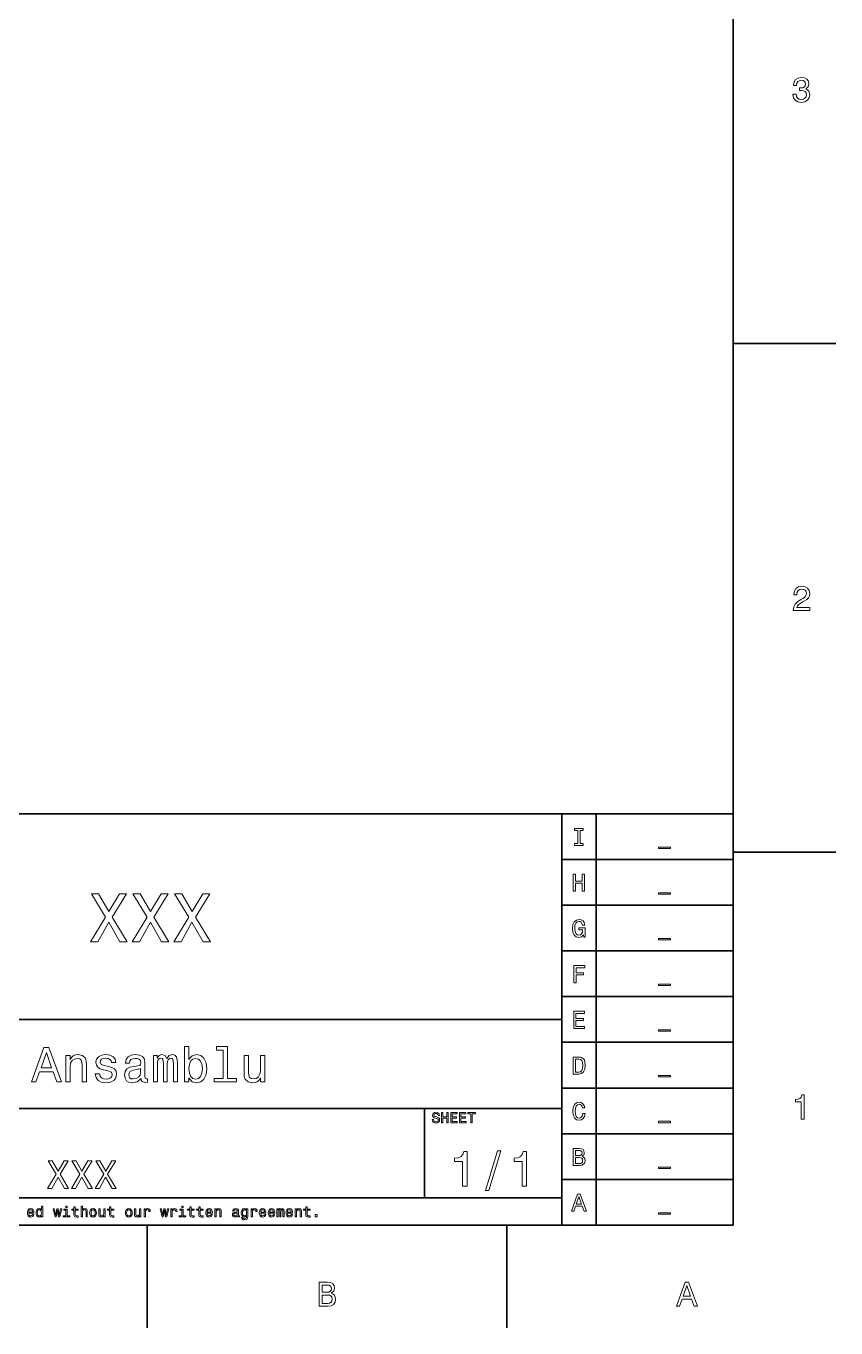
# Model space of a CAD drawing. Extents: x 0 to 841, y 0 to 594.
# Drawn here: x 717.9 to 836, y 5 to 194.9 of the extents above; entities that cross this region are included whole.
import ezdxf

# ---------------------------------------------------------------- set-up
doc = ezdxf.new("R2010")
doc.units = 0

msp = doc.modelspace()

# ---------------------------------------------------------------- linework, layer by layer
at = {"color": 7, "lineweight": 35}
for p, q in [((821, 20), (821, 574)), ((631, 80), (821, 80)), ((796, 20), (796, 80)), ((801, 20), (801, 80)), ((821, 80), (821, 20)), ((796, 73.33), (821, 73.33)), ((796, 66.67), (821, 66.67)), ((796, 60), (821, 60)), ((796, 53.33), (821, 53.33)), ((631, 50), (796, 50)), ((796, 46.67), (821, 46.67)), ((796, 40), (821, 40)), ((631, 37), (796, 37)), ((796, 33.33), (821, 33.33)), ((796, 26.67), (821, 26.67)), ((631, 24), (796, 24)), ((20, 20), (821, 20)), ((631, 20), (821, 20))]:
    msp.add_line(p, q, dxfattribs=at)
at = {"color": 7, "lineweight": 35, "ltscale": 0.375}
for p, q in [((821, 148.6), (836, 148.6)), ((821, 74.4), (836, 74.4)), ((735.5, 20), (735.5, 5)), ((788, 20), (788, 5))]:
    msp.add_line(p, q, dxfattribs=at)
at = {"color": 7, "lineweight": 35, "ltscale": 0.325}
msp.add_line((776, 24), (776, 37), dxfattribs=at)
at = {"color": 7, "lineweight": 13}
for points in [[(829.73, 184.97), (829.73, 184.93), (829.81, 184.45), (830.05, 184.08), (830.42, 183.85), (830.91, 183.77), (831.44, 183.85), (831.83, 184.07), (832.08, 184.43), (832.18, 184.88), (832.13, 185.18), (832.02, 185.42), (831.84, 185.61), (831.6, 185.74), (831.93, 186.02), (832.04, 186.45), (831.97, 186.84), (831.75, 187.14), (831.4, 187.33), (830.91, 187.39), (830.46, 187.31), (830.11, 187.09), (829.89, 186.74), (829.81, 186.27), (829.81, 186.23), (830.26, 186.23), (830.3, 186.55), (830.43, 186.79), (830.64, 186.93), (830.94, 186.98), (831.2, 186.94), (831.39, 186.83), (831.51, 186.66), (831.55, 186.43), (831.51, 186.18), (831.39, 186.02), (831.18, 185.91), (830.89, 185.88), (830.69, 185.89), (830.69, 185.49), (830.94, 185.5), (831.26, 185.46), (831.49, 185.33), (831.64, 185.14), (831.69, 184.88), (831.63, 184.59), (831.48, 184.37), (831.25, 184.23), (830.94, 184.19), (830.63, 184.24), (830.39, 184.39), (830.25, 184.63), (830.19, 184.97)], [(829.77, 109.67), (832.18, 109.67), (832.18, 110.1), (830.27, 110.1), (830.38, 110.34), (830.56, 110.53), (831.12, 110.89), (831.42, 111.04), (831.75, 111.26), (831.99, 111.51), (832.12, 111.81), (832.18, 112.15), (832.09, 112.57), (831.85, 112.9), (831.49, 113.12), (831.02, 113.19), (830.54, 113.11), (830.17, 112.87), (829.93, 112.49), (829.85, 111.99), (829.85, 111.92), (830.31, 111.92), (830.31, 111.96), (830.35, 112.3), (830.49, 112.56), (830.71, 112.72), (830.99, 112.77), (831.29, 112.72), (831.5, 112.6), (831.65, 112.4), (831.7, 112.15), (831.66, 111.92), (831.56, 111.72), (831.4, 111.55), (831.18, 111.4), (830.88, 111.24), (830.39, 110.93), (830.04, 110.59), (829.84, 110.19), (829.77, 109.68)], [(798.33, 75.66), (797.87, 75.66), (797.87, 75.36), (799.13, 75.36), (799.13, 75.66), (798.67, 75.66), (798.67, 77.55), (799.13, 77.55), (799.13, 77.86), (797.87, 77.86), (797.87, 77.55), (798.33, 77.55)], [(810.13, 75.14), (810.13, 74.94), (811.87, 74.94), (811.87, 75.14)], [(797.66, 68.69), (798, 68.69), (798, 69.86), (799, 69.86), (799, 68.69), (799.33, 68.69), (799.33, 71.19), (799, 71.19), (799, 70.17), (798, 70.17), (798, 71.19), (797.66, 71.19)], [(810.13, 68.47), (810.13, 68.27), (811.87, 68.27), (811.87, 68.47)], [(727.26, 61.33), (728.31, 61.33), (729.92, 64.17), (731.55, 61.33), (732.62, 61.33), (730.43, 64.93), (732.51, 68.34), (731.49, 68.34), (729.95, 65.75), (728.44, 68.34), (727.38, 68.34), (729.44, 64.92)], [(733.33, 61.33), (734.39, 61.33), (735.99, 64.17), (737.62, 61.33), (738.69, 61.33), (736.5, 64.93), (738.58, 68.34), (737.56, 68.34), (736.02, 65.75), (734.51, 68.34), (733.45, 68.34), (735.52, 64.92)], [(739.4, 61.33), (740.46, 61.33), (742.06, 64.17), (743.7, 61.33), (744.77, 61.33), (742.58, 64.93), (744.65, 68.34), (743.64, 68.34), (742.09, 65.75), (740.58, 68.34), (739.52, 68.34), (741.59, 64.92)], [(799.16, 62.36), (799.22, 62.02), (799.4, 62.02), (799.4, 63.37), (798.49, 63.37), (798.49, 63.07), (799.05, 63.07), (799.05, 63.05), (799.01, 62.72), (798.89, 62.47), (798.72, 62.32), (798.5, 62.27), (798.25, 62.33), (798.06, 62.52), (797.94, 62.85), (797.89, 63.28), (797.93, 63.72), (798.06, 64.04), (798.25, 64.24), (798.51, 64.3), (798.69, 64.27), (798.84, 64.17), (798.95, 64), (799.01, 63.77), (799.37, 63.77), (799.27, 64.12), (799.1, 64.38), (798.85, 64.53), (798.54, 64.59), (798.13, 64.5), (797.82, 64.24), (797.62, 63.83), (797.55, 63.27), (797.62, 62.72), (797.82, 62.3), (798.11, 62.04), (798.47, 61.96), (798.68, 61.98), (798.86, 62.06), (799.02, 62.18)], [(810.13, 61.81), (810.13, 61.61), (811.87, 61.61), (811.87, 61.81)], [(797.76, 55.36), (798.1, 55.36), (798.1, 56.51), (799.15, 56.51), (799.15, 56.81), (798.1, 56.81), (798.1, 57.55), (799.39, 57.55), (799.39, 57.86), (797.76, 57.86)], [(810.13, 55.14), (810.13, 54.94), (811.87, 54.94), (811.87, 55.14)], [(797.74, 48.69), (799.33, 48.69), (799.33, 48.99), (798.07, 48.99), (798.07, 49.84), (799.19, 49.84), (799.19, 50.14), (798.07, 50.14), (798.07, 50.89), (799.3, 50.89), (799.3, 51.19), (797.74, 51.19)], [(810.13, 48.47), (810.13, 48.27), (811.87, 48.27), (811.87, 48.47)], [(718.63, 40.88), (719.29, 40.88), (719.82, 42.35), (721.81, 42.35), (722.34, 40.88), (723.02, 40.88), (721.19, 45.89), (720.45, 45.89)], [(741.61, 41.48), (742.08, 40.92), (742.72, 40.74), (743.33, 40.88), (743.81, 41.29), (744.11, 41.95), (744.23, 42.82), (744.11, 43.69), (743.8, 44.34), (743.33, 44.74), (742.72, 44.89), (742.09, 44.7), (741.83, 44.47), (741.61, 44.16), (741.61, 46.05), (740.98, 46.05), (740.98, 40.88), (741.61, 40.88)], [(746.61, 45.52), (746.61, 41.41), (745.31, 41.41), (745.31, 40.88), (748.54, 40.88), (748.54, 41.41), (747.25, 41.41), (747.25, 46.05), (745.62, 46.05), (745.62, 45.52)], [(720.05, 42.96), (720.82, 45.17), (721.59, 42.96)], [(723.67, 40.88), (724.3, 40.88), (724.3, 43.11), (724.36, 43.63), (724.57, 44), (724.9, 44.23), (725.33, 44.32), (725.68, 44.25), (725.89, 44.05), (726, 43.73), (726.04, 43.29), (726.04, 40.88), (726.67, 40.88), (726.67, 43.42), (726.64, 43.94), (726.51, 44.36), (726.09, 44.75), (725.42, 44.89), (725.06, 44.84), (724.75, 44.7), (724.48, 44.47), (724.27, 44.16), (724.27, 44.75), (723.67, 44.75)], [(729.9, 43.14), (729.29, 43.28), (728.83, 43.45), (728.68, 43.78), (728.72, 44.02), (728.87, 44.2), (729.12, 44.3), (729.47, 44.35), (729.81, 44.3), (730.08, 44.17), (730.25, 43.98), (730.32, 43.72), (730.94, 43.72), (730.94, 43.73), (730.83, 44.2), (730.54, 44.57), (730.08, 44.8), (729.47, 44.89), (728.86, 44.8), (728.41, 44.56), (728.13, 44.21), (728.05, 43.76), (728.11, 43.33), (728.31, 43.03), (728.64, 42.81), (729.13, 42.66), (729.83, 42.49), (730.27, 42.31), (730.38, 42.16), (730.42, 41.95), (730.36, 41.68), (730.19, 41.48), (729.9, 41.35), (729.53, 41.31), (729.13, 41.35), (728.85, 41.5), (728.65, 41.75), (728.57, 42.08), (727.96, 42.08), (728.06, 41.51), (728.36, 41.09), (728.82, 40.84), (729.47, 40.74), (730.15, 40.84), (730.65, 41.09), (730.95, 41.49), (731.06, 42.02), (730.98, 42.47), (730.76, 42.78), (730.39, 42.98)], [(734.64, 41.39), (734.64, 41.36), (734.67, 41.12), (734.78, 40.95), (735.24, 40.81), (735.59, 40.87), (735.59, 41.36), (735.44, 41.34), (735.24, 41.43), (735.2, 41.72), (735.2, 43.72), (735.11, 44.23), (734.86, 44.59), (734.42, 44.81), (733.8, 44.89), (733.2, 44.8), (732.75, 44.56), (732.47, 44.17), (732.38, 43.67), (732.38, 43.63), (732.95, 43.63), (733, 43.93), (733.15, 44.14), (733.41, 44.27), (733.78, 44.32), (734.13, 44.29), (734.39, 44.18), (734.54, 43.99), (734.59, 43.73), (734.56, 43.43), (734.44, 43.28), (734.16, 43.21), (733.62, 43.15), (733, 43.02), (732.56, 42.79), (732.3, 42.43), (732.22, 41.9), (732.29, 41.42), (732.51, 41.07), (732.87, 40.85), (733.37, 40.77), (734.04, 40.92)], [(736.43, 40.88), (737.01, 40.88), (737.01, 43.47), (737.04, 43.86), (737.15, 44.14), (737.32, 44.3), (737.53, 44.37), (737.71, 44.31), (737.82, 44.17), (737.88, 43.92), (737.9, 43.6), (737.9, 40.88), (738.45, 40.88), (738.45, 43.47), (738.49, 43.85), (738.59, 44.13), (738.77, 44.3), (738.98, 44.37), (739.16, 44.31), (739.27, 44.17), (739.34, 43.6), (739.34, 40.88), (739.93, 40.88), (739.93, 43.55), (739.89, 44.11), (739.78, 44.53), (739.54, 44.79), (739.17, 44.89), (738.73, 44.74), (738.39, 44.32), (738.13, 44.74), (737.68, 44.89), (737.27, 44.74), (736.99, 44.34), (736.99, 44.75), (736.43, 44.75)], [(743.58, 42.82), (743.51, 42.17), (743.31, 41.7), (743, 41.41), (742.61, 41.31), (742.19, 41.41), (741.88, 41.7), (741.68, 42.16), (741.62, 42.82), (741.68, 43.47), (741.88, 43.94), (742.19, 44.22), (742.61, 44.32), (743, 44.22), (743.31, 43.93), (743.51, 43.46)], [(752.67, 44.75), (752.04, 44.75), (752.04, 42.52), (751.97, 42), (751.76, 41.62), (751.43, 41.39), (751.01, 41.32), (750.67, 41.38), (750.45, 41.55), (750.33, 41.85), (750.3, 42.26), (750.3, 44.75), (749.67, 44.75), (749.67, 42.21), (749.69, 41.7), (749.83, 41.27), (750.24, 40.88), (750.91, 40.74), (751.27, 40.79), (751.58, 40.92), (751.85, 41.15), (752.07, 41.47), (752.07, 40.88), (752.67, 40.88)], [(798.5, 44.52), (797.66, 44.52), (797.66, 42.02), (798.5, 42.02), (798.89, 42.1), (799.18, 42.34), (799.36, 42.74), (799.43, 43.27), (799.37, 43.82), (799.3, 44.04), (799.2, 44.21), (798.9, 44.44), (798.71, 44.5)], [(798.47, 44.22), (798.74, 44.17), (798.93, 44.01), (799.04, 43.71), (799.08, 43.27), (799.04, 42.85), (798.93, 42.56), (798.74, 42.38), (798.47, 42.32), (798, 42.32), (798, 44.22)], [(734.57, 42.24), (734.48, 41.86), (734.25, 41.57), (733.9, 41.39), (733.48, 41.32), (733.2, 41.36), (733.01, 41.47), (732.89, 41.67), (732.85, 41.95), (732.88, 42.21), (733, 42.39), (733.46, 42.59), (734.04, 42.68), (734.57, 42.85)], [(810.13, 41.81), (810.13, 41.61), (811.87, 41.61), (811.87, 41.81)], [(830.91, 35.47), (831.37, 35.47), (831.37, 38.99), (831.03, 38.99), (830.93, 38.68), (830.75, 38.48), (830.48, 38.36), (830.09, 38.32), (830.09, 37.96), (830.91, 37.96)], [(777.31, 35.41), (777.11, 35.41), (777.16, 35.18), (777.26, 35.02), (777.43, 34.91), (777.65, 34.88), (777.88, 34.91), (778.04, 35.01), (778.15, 35.16), (778.19, 35.35), (778.16, 35.53), (778.07, 35.64), (777.92, 35.72), (777.72, 35.78), (777.55, 35.82), (777.44, 35.87), (777.38, 35.93), (777.36, 36.04), (777.38, 36.14), (777.44, 36.21), (777.52, 36.26), (777.64, 36.28), (777.76, 36.26), (777.86, 36.2), (777.92, 36.1), (777.95, 35.97), (778.15, 35.97), (778.15, 35.98), (778.11, 36.18), (778.01, 36.33), (777.85, 36.43), (777.64, 36.46), (777.44, 36.43), (777.29, 36.33), (777.19, 36.19), (777.16, 36.01), (777.19, 35.85), (777.27, 35.74), (777.4, 35.67), (777.57, 35.61), (777.75, 35.56), (777.88, 35.51), (777.96, 35.44), (777.99, 35.33), (777.96, 35.22), (777.9, 35.13), (777.8, 35.08), (777.66, 35.06), (777.52, 35.08), (777.4, 35.15), (777.33, 35.26)], [(778.45, 34.92), (778.65, 34.92), (778.65, 35.62), (779.25, 35.62), (779.25, 34.92), (779.45, 34.92), (779.45, 36.42), (779.25, 36.42), (779.25, 35.81), (778.65, 35.81), (778.65, 36.42), (778.45, 36.42)], [(779.8, 34.92), (780.75, 34.92), (780.75, 35.1), (780, 35.1), (780, 35.61), (780.67, 35.61), (780.67, 35.79), (780, 35.79), (780, 36.24), (780.73, 36.24), (780.73, 36.42), (779.8, 36.42)], [(781.1, 34.92), (782.05, 34.92), (782.05, 35.1), (781.3, 35.1), (781.3, 35.61), (781.97, 35.61), (781.97, 35.79), (781.3, 35.79), (781.3, 36.24), (782.03, 36.24), (782.03, 36.42), (781.1, 36.42)], [(782.76, 34.92), (782.95, 34.92), (782.95, 36.24), (783.41, 36.24), (783.41, 36.42), (782.3, 36.42), (782.3, 36.24), (782.76, 36.24)], [(799.08, 36.29), (799.01, 35.98), (798.89, 35.77), (798.73, 35.63), (798.53, 35.59), (798.3, 35.66), (798.11, 35.85), (797.99, 36.17), (797.95, 36.61), (797.99, 37.04), (798.11, 37.36), (798.29, 37.56), (798.53, 37.63), (798.71, 37.59), (798.85, 37.49), (798.97, 37.33), (799.05, 37.1), (799.39, 37.1), (799.28, 37.45), (799.09, 37.71), (798.84, 37.87), (798.53, 37.93), (798.15, 37.84), (797.86, 37.58), (797.67, 37.17), (797.61, 36.61), (797.67, 36.05), (797.86, 35.63), (798.15, 35.38), (798.53, 35.29), (798.87, 35.36), (799.14, 35.55), (799.33, 35.86), (799.43, 36.29)], [(810.13, 35.14), (810.13, 34.94), (811.87, 34.94), (811.87, 35.14)], [(781.53, 25.7), (782.19, 25.7), (782.19, 30.74), (781.7, 30.74), (781.57, 30.3), (781.31, 30), (780.91, 29.83), (780.37, 29.77), (780.37, 29.26), (781.53, 29.26)], [(784.88, 25.03), (785.37, 25.03), (787.12, 30.84), (786.61, 30.84)], [(790.21, 25.7), (790.86, 25.7), (790.86, 30.74), (790.37, 30.74), (790.24, 30.3), (789.98, 30), (789.59, 29.83), (789.04, 29.77), (789.04, 29.26), (790.21, 29.26)], [(798.95, 30.04), (799.2, 30.25), (799.27, 30.39), (799.29, 30.56), (799.24, 30.83), (799.1, 31.03), (798.87, 31.15), (798.56, 31.19), (797.67, 31.19), (797.67, 28.69), (798.61, 28.69), (798.94, 28.74), (799.19, 28.89), (799.35, 29.12), (799.4, 29.44), (799.37, 29.65), (799.28, 29.83), (799.14, 29.96)], [(798.49, 30.15), (798, 30.15), (798, 30.89), (798.52, 30.89), (798.71, 30.87), (798.85, 30.81), (798.93, 30.69), (798.96, 30.53), (798.93, 30.36), (798.84, 30.25), (798.69, 30.17)], [(721, 25.36), (721.61, 25.36), (722.52, 26.98), (723.46, 25.36), (724.07, 25.36), (722.82, 27.42), (724.01, 29.37), (723.42, 29.37), (722.54, 27.88), (721.68, 29.37), (721.07, 29.37), (722.25, 27.41)], [(724.47, 25.36), (725.08, 25.36), (725.99, 26.98), (726.93, 25.36), (727.54, 25.36), (726.29, 27.42), (727.48, 29.37), (726.89, 29.37), (726.01, 27.88), (725.15, 29.37), (724.54, 29.37), (725.72, 27.41)], [(727.94, 25.36), (728.55, 25.36), (729.46, 26.98), (730.4, 25.36), (731.01, 25.36), (729.76, 27.42), (730.95, 29.37), (730.36, 29.37), (729.48, 27.88), (728.62, 29.37), (728.01, 29.37), (729.19, 27.41)], [(798.57, 28.99), (798, 28.99), (798, 29.85), (798.54, 29.85), (798.76, 29.83), (798.93, 29.75), (799.02, 29.62), (799.05, 29.43), (799.02, 29.23), (798.93, 29.1), (798.78, 29.01)], [(810.13, 28.47), (810.13, 28.27), (811.87, 28.27), (811.87, 28.47)], [(797.4, 22.02), (797.74, 22.02), (798, 22.76), (799, 22.76), (799.26, 22.02), (799.6, 22.02), (798.68, 24.53), (798.32, 24.53)], [(798.11, 23.06), (798.5, 24.17), (798.89, 23.06)], [(718.25, 21.74), (719.01, 21.74), (719.01, 21.83), (718.97, 22.08), (718.88, 22.26), (718.73, 22.38), (718.53, 22.42), (718.33, 22.37), (718.18, 22.25), (718.08, 22.06), (718.05, 21.8), (718.08, 21.53), (718.18, 21.34), (718.33, 21.21), (718.52, 21.17), (718.69, 21.2), (718.83, 21.27), (718.93, 21.39), (718.99, 21.55), (718.8, 21.55), (718.76, 21.46), (718.7, 21.4), (718.54, 21.34), (718.42, 21.37), (718.33, 21.44), (718.27, 21.57), (718.25, 21.73)], [(718.25, 21.9), (718.27, 22.05), (718.33, 22.16), (718.42, 22.23), (718.53, 22.25), (718.65, 22.23), (718.74, 22.16), (718.79, 22.05), (718.81, 21.9)], [(720.09, 21.39), (720.09, 21.21), (720.28, 21.21), (720.28, 22.77), (720.1, 22.77), (720.1, 22.2), (719.95, 22.36), (719.86, 22.4), (719.76, 22.42), (719.58, 22.37), (719.43, 22.25), (719.34, 22.06), (719.31, 21.8), (719.34, 21.53), (719.43, 21.34), (719.58, 21.21), (719.76, 21.17), (719.86, 21.19), (719.95, 21.23)], [(719.79, 22.25), (719.92, 22.22), (720.01, 22.13), (720.07, 21.99), (720.09, 21.8), (720.07, 21.6), (720.01, 21.46), (719.92, 21.37), (719.79, 21.34), (719.67, 21.37), (719.58, 21.46), (719.52, 21.6), (719.5, 21.8), (719.52, 21.99), (719.58, 22.13), (719.67, 22.22)], [(722.26, 21.21), (722.43, 22.2), (722.6, 21.21), (722.78, 21.21), (723.07, 22.38), (722.89, 22.38), (722.69, 21.39), (722.52, 22.38), (722.34, 22.38), (722.16, 21.39), (721.97, 22.38), (721.79, 22.38), (722.08, 21.21)], [(723.87, 21.37), (723.87, 22.34), (723.38, 22.34), (723.38, 22.17), (723.68, 22.17), (723.68, 21.37), (723.29, 21.37), (723.29, 21.21), (724.26, 21.21), (724.26, 21.37)], [(723.87, 22.77), (723.67, 22.77), (723.67, 22.55), (723.87, 22.55)], [(724.84, 22.17), (724.84, 21.59), (724.85, 21.4), (724.91, 21.27), (725.03, 21.2), (725.24, 21.17), (725.46, 21.18), (725.46, 21.35), (725.3, 21.34), (725.15, 21.35), (725.07, 21.41), (725.04, 21.5), (725.03, 21.62), (725.03, 22.17), (725.46, 22.17), (725.46, 22.34), (725.03, 22.34), (725.03, 22.68), (724.84, 22.68), (724.84, 22.34), (724.51, 22.34), (724.51, 22.17)], [(725.89, 21.21), (726.08, 21.21), (726.08, 21.88), (726.1, 22.04), (726.16, 22.15), (726.26, 22.22), (726.39, 22.25), (726.49, 22.22), (726.55, 22.17), (726.59, 22.07), (726.6, 21.94), (726.6, 21.21), (726.79, 21.21), (726.79, 21.98), (726.78, 22.13), (726.74, 22.26), (726.61, 22.38), (726.41, 22.42), (726.31, 22.4), (726.21, 22.36), (726.13, 22.3), (726.08, 22.21), (726.08, 22.77), (725.89, 22.77)], [(727.13, 21.79), (727.17, 21.53), (727.27, 21.34), (727.42, 21.21), (727.63, 21.17), (727.84, 21.21), (728, 21.33), (728.1, 21.53), (728.14, 21.79), (728.1, 22.06), (728, 22.25), (727.84, 22.37), (727.63, 22.42), (727.42, 22.37), (727.27, 22.25), (727.17, 22.06)], [(727.33, 21.8), (727.35, 21.99), (727.41, 22.13), (727.5, 22.22), (727.63, 22.25), (727.76, 22.22), (727.86, 22.13), (727.92, 21.99), (727.94, 21.8), (727.92, 21.6), (727.86, 21.46), (727.76, 21.37), (727.63, 21.34), (727.5, 21.37), (727.41, 21.46), (727.35, 21.6)], [(729.38, 22.38), (729.19, 22.38), (729.19, 21.7), (729.17, 21.55), (729.11, 21.44), (729.01, 21.37), (728.88, 21.35), (728.78, 21.36), (728.72, 21.42), (728.68, 21.5), (728.67, 21.63), (728.67, 22.38), (728.48, 22.38), (728.48, 21.61), (728.49, 21.46), (728.53, 21.33), (728.65, 21.21), (728.86, 21.17), (728.96, 21.19), (729.06, 21.23), (729.14, 21.29), (729.2, 21.39), (729.2, 21.21), (729.38, 21.21)], [(730.04, 22.17), (730.04, 21.59), (730.06, 21.4), (730.12, 21.27), (730.24, 21.2), (730.44, 21.17), (730.67, 21.18), (730.67, 21.35), (730.51, 21.34), (730.36, 21.35), (730.28, 21.41), (730.24, 21.5), (730.23, 21.62), (730.23, 22.17), (730.67, 22.17), (730.67, 22.34), (730.23, 22.34), (730.23, 22.68), (730.04, 22.68), (730.04, 22.34), (729.72, 22.34), (729.72, 22.17)], [(732.34, 21.79), (732.37, 21.53), (732.47, 21.34), (732.63, 21.21), (732.84, 21.17), (733.05, 21.21), (733.21, 21.33), (733.31, 21.53), (733.34, 21.79), (733.31, 22.06), (733.21, 22.25), (733.05, 22.37), (732.84, 22.42), (732.63, 22.37), (732.47, 22.25), (732.37, 22.06)], [(732.53, 21.8), (732.55, 21.99), (732.61, 22.13), (732.71, 22.22), (732.84, 22.25), (732.97, 22.22), (733.07, 22.13), (733.13, 21.99), (733.15, 21.8), (733.13, 21.6), (733.07, 21.46), (732.97, 21.37), (732.84, 21.34), (732.71, 21.37), (732.61, 21.46), (732.55, 21.6)], [(734.59, 22.38), (734.4, 22.38), (734.4, 21.7), (734.38, 21.55), (734.31, 21.44), (734.22, 21.37), (734.09, 21.35), (733.99, 21.36), (733.92, 21.42), (733.89, 21.5), (733.88, 21.63), (733.88, 22.38), (733.69, 22.38), (733.69, 21.61), (733.69, 21.46), (733.73, 21.33), (733.86, 21.21), (734.06, 21.17), (734.17, 21.19), (734.26, 21.23), (734.34, 21.29), (734.41, 21.39), (734.41, 21.21), (734.59, 21.21)], [(735.07, 21.21), (735.26, 21.21), (735.26, 21.88), (735.28, 22.04), (735.33, 22.15), (735.43, 22.22), (735.56, 22.25), (735.65, 22.23), (735.72, 22.19), (735.77, 22.11), (735.78, 22.01), (735.97, 22.01), (735.95, 22.19), (735.88, 22.31), (735.76, 22.39), (735.6, 22.42), (735.48, 22.4), (735.39, 22.36), (735.31, 22.28), (735.24, 22.18), (735.24, 22.38), (735.07, 22.38)], [(737.87, 21.21), (738.04, 22.2), (738.22, 21.21), (738.4, 21.21), (738.68, 22.38), (738.5, 22.38), (738.31, 21.39), (738.14, 22.38), (737.95, 22.38), (737.78, 21.39), (737.59, 22.38), (737.4, 22.38), (737.69, 21.21)], [(738.97, 21.21), (739.16, 21.21), (739.16, 21.88), (739.18, 22.04), (739.24, 22.15), (739.33, 22.22), (739.46, 22.25), (739.55, 22.23), (739.63, 22.19), (739.67, 22.11), (739.68, 22.01), (739.88, 22.01), (739.85, 22.19), (739.78, 22.31), (739.66, 22.39), (739.5, 22.42), (739.39, 22.4), (739.29, 22.36), (739.21, 22.28), (739.14, 22.18), (739.14, 22.38), (738.97, 22.38)], [(740.78, 21.37), (740.78, 22.34), (740.29, 22.34), (740.29, 22.17), (740.59, 22.17), (740.59, 21.37), (740.2, 21.37), (740.2, 21.21), (741.17, 21.21), (741.17, 21.37)], [(740.79, 22.77), (740.59, 22.77), (740.59, 22.55), (740.79, 22.55)], [(741.76, 22.17), (741.76, 21.59), (741.77, 21.4), (741.83, 21.27), (741.95, 21.2), (742.15, 21.17), (742.38, 21.18), (742.38, 21.35), (742.22, 21.34), (742.07, 21.35), (741.99, 21.41), (741.95, 21.5), (741.95, 21.62), (741.95, 22.17), (742.38, 22.17), (742.38, 22.34), (741.95, 22.34), (741.95, 22.68), (741.76, 22.68), (741.76, 22.34), (741.43, 22.34), (741.43, 22.17)], [(743.06, 22.17), (743.06, 21.59), (743.07, 21.4), (743.13, 21.27), (743.25, 21.2), (743.46, 21.17), (743.68, 21.18), (743.68, 21.35), (743.52, 21.34), (743.37, 21.35), (743.29, 21.41), (743.25, 21.5), (743.25, 21.62), (743.25, 22.17), (743.68, 22.17), (743.68, 22.34), (743.25, 22.34), (743.25, 22.68), (743.06, 22.68), (743.06, 22.34), (742.73, 22.34), (742.73, 22.17)], [(744.27, 21.74), (745.03, 21.74), (745.03, 21.83), (745, 22.08), (744.9, 22.26), (744.75, 22.38), (744.55, 22.42), (744.35, 22.37), (744.2, 22.25), (744.1, 22.06), (744.07, 21.8), (744.1, 21.53), (744.2, 21.34), (744.35, 21.21), (744.54, 21.17), (744.71, 21.2), (744.85, 21.27), (744.95, 21.39), (745.01, 21.55), (744.82, 21.55), (744.78, 21.46), (744.73, 21.4), (744.57, 21.34), (744.44, 21.37), (744.35, 21.44), (744.29, 21.57), (744.27, 21.73)], [(744.27, 21.9), (744.29, 22.05), (744.35, 22.16), (744.44, 22.23), (744.56, 22.25), (744.67, 22.23), (744.76, 22.16), (744.81, 22.05), (744.83, 21.9)], [(745.4, 21.21), (745.59, 21.21), (745.59, 21.88), (745.61, 22.04), (745.68, 22.15), (745.77, 22.22), (745.9, 22.25), (746.01, 22.22), (746.07, 22.17), (746.1, 22.07), (746.11, 21.94), (746.11, 21.21), (746.3, 21.21), (746.3, 21.98), (746.3, 22.13), (746.26, 22.26), (746.13, 22.38), (745.93, 22.42), (745.82, 22.4), (745.73, 22.36), (745.65, 22.29), (745.59, 22.2), (745.59, 22.38), (745.4, 22.38)], [(748.7, 21.37), (748.7, 21.36), (748.71, 21.29), (748.74, 21.23), (748.87, 21.19), (748.98, 21.21), (748.98, 21.36), (748.94, 21.35), (748.87, 21.38), (748.86, 21.47), (748.86, 22.07), (748.84, 22.22), (748.76, 22.33), (748.63, 22.39), (748.44, 22.42), (748.26, 22.39), (748.13, 22.32), (748.04, 22.2), (748.02, 22.05), (748.02, 22.04), (748.19, 22.04), (748.2, 22.13), (748.25, 22.19), (748.33, 22.23), (748.44, 22.25), (748.54, 22.24), (748.62, 22.2), (748.67, 22.15), (748.68, 22.07), (748.67, 21.98), (748.64, 21.93), (748.55, 21.91), (748.39, 21.9), (748.2, 21.86), (748.07, 21.79), (747.99, 21.68), (747.97, 21.52), (747.99, 21.38), (748.06, 21.27), (748.17, 21.2), (748.31, 21.18), (748.52, 21.23)], [(748.67, 21.62), (748.65, 21.51), (748.58, 21.42), (748.47, 21.37), (748.35, 21.35), (748.27, 21.36), (748.21, 21.39), (748.17, 21.45), (748.16, 21.54), (748.17, 21.61), (748.2, 21.67), (748.34, 21.73), (748.52, 21.75), (748.67, 21.8)], [(750.21, 21.27), (750.21, 22.38), (750.03, 22.38), (750.03, 22.19), (749.88, 22.36), (749.79, 22.4), (749.69, 22.42), (749.5, 22.37), (749.36, 22.25), (749.27, 22.06), (749.24, 21.8), (749.27, 21.53), (749.36, 21.34), (749.5, 21.21), (749.69, 21.17), (749.79, 21.19), (749.88, 21.23), (750.03, 21.39), (750.03, 21.23), (750.01, 21.1), (749.96, 21), (749.87, 20.95), (749.74, 20.93), (749.62, 20.94), (749.53, 20.98), (749.48, 21.03), (749.47, 21.11), (749.29, 21.11), (749.29, 21.1), (749.31, 20.96), (749.4, 20.86), (749.54, 20.79), (749.73, 20.77), (749.95, 20.8), (750.1, 20.89), (750.18, 21.05)], [(749.43, 21.8), (749.45, 21.99), (749.51, 22.13), (749.6, 22.22), (749.72, 22.25), (749.85, 22.22), (749.94, 22.13), (750, 21.99), (750.02, 21.8), (750, 21.6), (749.94, 21.46), (749.85, 21.37), (749.72, 21.34), (749.6, 21.37), (749.51, 21.46), (749.45, 21.6)], [(750.68, 21.21), (750.87, 21.21), (750.87, 21.88), (750.89, 22.04), (750.95, 22.15), (751.04, 22.22), (751.17, 22.25), (751.27, 22.23), (751.34, 22.19), (751.38, 22.11), (751.39, 22.01), (751.59, 22.01), (751.56, 22.19), (751.49, 22.31), (751.37, 22.39), (751.21, 22.42), (751.1, 22.4), (751, 22.36), (750.92, 22.28), (750.85, 22.18), (750.85, 22.38), (750.68, 22.38)], [(752.08, 21.74), (752.84, 21.74), (752.84, 21.83), (752.8, 22.08), (752.71, 22.26), (752.56, 22.38), (752.36, 22.42), (752.16, 22.37), (752.01, 22.25), (751.91, 22.06), (751.88, 21.8), (751.91, 21.53), (752.01, 21.34), (752.16, 21.21), (752.35, 21.17), (752.52, 21.2), (752.66, 21.27), (752.76, 21.39), (752.82, 21.55), (752.63, 21.55), (752.59, 21.46), (752.53, 21.4), (752.37, 21.34), (752.25, 21.37), (752.16, 21.44), (752.1, 21.57), (752.08, 21.73)], [(752.08, 21.9), (752.1, 22.05), (752.16, 22.16), (752.25, 22.23), (752.36, 22.25), (752.48, 22.23), (752.57, 22.16), (752.62, 22.05), (752.64, 21.9)], [(753.38, 21.74), (754.14, 21.74), (754.14, 21.83), (754.11, 22.08), (754.01, 22.26), (753.86, 22.38), (753.66, 22.42), (753.46, 22.37), (753.31, 22.25), (753.21, 22.06), (753.18, 21.8), (753.21, 21.53), (753.31, 21.34), (753.46, 21.21), (753.65, 21.17), (753.82, 21.2), (753.96, 21.27), (754.06, 21.39), (754.12, 21.55), (753.93, 21.55), (753.89, 21.46), (753.84, 21.4), (753.68, 21.34), (753.55, 21.37), (753.46, 21.44), (753.4, 21.57), (753.38, 21.73)], [(753.38, 21.9), (753.4, 22.05), (753.46, 22.16), (753.55, 22.23), (753.66, 22.25), (753.78, 22.23), (753.87, 22.16), (753.92, 22.05), (753.94, 21.9)], [(754.44, 21.21), (754.61, 21.21), (754.61, 21.99), (754.62, 22.11), (754.65, 22.19), (754.7, 22.24), (754.77, 22.26), (754.82, 22.24), (754.86, 22.2), (754.87, 22.13), (754.88, 22.03), (754.88, 21.21), (755.04, 21.21), (755.04, 21.99), (755.05, 22.1), (755.09, 22.19), (755.14, 22.24), (755.2, 22.26), (755.26, 22.24), (755.29, 22.2), (755.31, 22.03), (755.31, 21.21), (755.49, 21.21), (755.49, 22.02), (755.48, 22.18), (755.44, 22.31), (755.37, 22.39), (755.26, 22.42), (755.13, 22.37), (755.03, 22.25), (754.95, 22.37), (754.81, 22.42), (754.69, 22.37), (754.6, 22.25), (754.6, 22.38), (754.44, 22.38)], [(755.98, 21.74), (756.74, 21.74), (756.74, 21.83), (756.71, 22.08), (756.61, 22.26), (756.46, 22.38), (756.26, 22.42), (756.06, 22.37), (755.91, 22.25), (755.81, 22.06), (755.78, 21.8), (755.81, 21.53), (755.91, 21.34), (756.06, 21.21), (756.25, 21.17), (756.42, 21.2), (756.56, 21.27), (756.66, 21.39), (756.72, 21.55), (756.53, 21.55), (756.49, 21.46), (756.44, 21.4), (756.28, 21.34), (756.15, 21.37), (756.06, 21.44), (756, 21.57), (755.98, 21.73)], [(755.98, 21.9), (756, 22.05), (756.06, 22.16), (756.15, 22.23), (756.27, 22.25), (756.38, 22.23), (756.47, 22.16), (756.52, 22.05), (756.54, 21.9)], [(757.11, 21.21), (757.3, 21.21), (757.3, 21.88), (757.32, 22.04), (757.39, 22.15), (757.48, 22.22), (757.61, 22.25), (757.72, 22.22), (757.78, 22.17), (757.81, 22.07), (757.83, 21.94), (757.83, 21.21), (758.02, 21.21), (758.02, 21.98), (758.01, 22.13), (757.97, 22.26), (757.84, 22.38), (757.64, 22.42), (757.53, 22.4), (757.44, 22.36), (757.36, 22.29), (757.3, 22.2), (757.3, 22.38), (757.11, 22.38)], [(758.67, 22.17), (758.67, 21.59), (758.68, 21.4), (758.74, 21.27), (758.86, 21.2), (759.07, 21.17), (759.29, 21.18), (759.29, 21.35), (759.13, 21.34), (758.98, 21.35), (758.9, 21.41), (758.87, 21.5), (758.86, 21.62), (758.86, 22.17), (759.29, 22.17), (759.29, 22.34), (758.86, 22.34), (758.86, 22.68), (758.67, 22.68), (758.67, 22.34), (758.34, 22.34), (758.34, 22.17)], [(760.01, 21.21), (760.31, 21.21), (760.31, 21.54), (760.01, 21.54)], [(810.13, 21.81), (810.13, 21.61), (811.87, 21.61), (811.87, 21.81)], [(762.38, 10.06), (762.73, 10.35), (762.82, 10.55), (762.85, 10.79), (762.79, 11.17), (762.59, 11.44), (762.27, 11.61), (761.83, 11.67), (760.59, 11.67), (760.59, 8.17), (761.9, 8.17), (762.37, 8.24), (762.72, 8.44), (762.94, 8.77), (763.01, 9.22), (762.97, 9.51), (762.84, 9.76), (762.65, 9.94)], [(812.72, 8.17), (813.18, 8.17), (813.55, 9.2), (814.95, 9.2), (815.31, 8.17), (815.79, 8.17), (814.51, 11.67), (813.99, 11.67)], [(761.73, 10.21), (761.05, 10.21), (761.05, 11.25), (761.78, 11.25), (762.05, 11.22), (762.24, 11.13), (762.36, 10.97), (762.4, 10.74), (762.35, 10.51), (762.23, 10.35), (762.02, 10.24)], [(761.85, 8.59), (761.05, 8.59), (761.05, 9.79), (761.8, 9.79), (762.12, 9.76), (762.35, 9.65), (762.48, 9.47), (762.53, 9.21), (762.48, 8.93), (762.36, 8.74), (762.14, 8.62)], [(813.71, 9.62), (814.25, 11.17), (814.79, 9.62)]]:
    msp.add_lwpolyline(points, close=True, dxfattribs=at)

doc.saveas('drawing.dxf')
